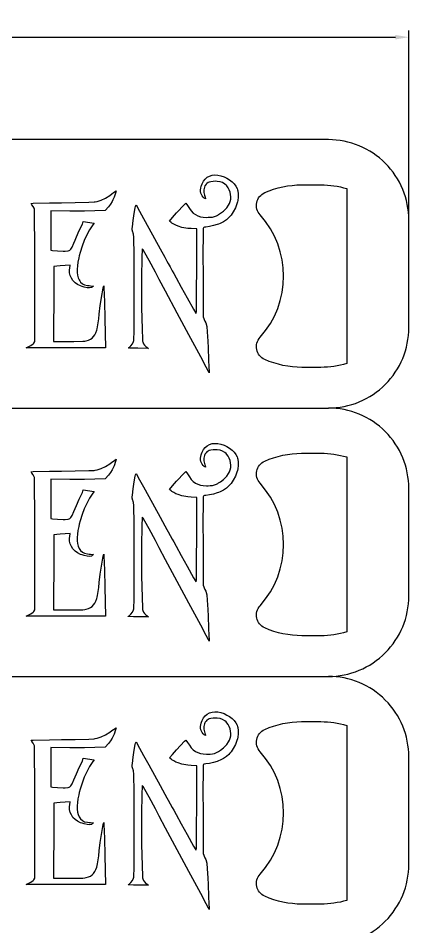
# Model space of a CAD drawing. Header units: millimetres. Extents: x 2045 to 2776, y 1347 to 1669.
# Drawn here: x 2702.7 to 2775.5, y 1500.2 to 1669.5 of the extents above; entities that cross this region are included whole.
import ezdxf

# ---------------------------------------------------------------- set-up
doc = ezdxf.new("R2010")
doc.units = ezdxf.units.MM
doc.styles.get("Standard").update_dxf_attribs({"font": 'arial.ttf'})
doc.dimstyles.new('ISO-25', dxfattribs={"dimtxt": 2.5, "dimasz": 2.5, "dimexe": 1.25, "dimexo": 0.625, "dimtad": 1, "dimtxsty": 'Standard', "dimcen": 2.5, "dimadec": 0, "dimazin": 0, "dimtfac": 1, "dimtmove": 0, "dimatfit": 3, "dimfxl": 1, "dimarcsym": 0})

# ---------------------------------------------------------------- blocks, each defined once
blk = doc.blocks.new('*D8')
at = {"color": 0, "lineweight": -2, "transparency": 16777216}
for p, q in [((2075.52, 1622.46), (2075.52, 1667.18)), ((2078.02, 1665.93), (2773.02, 1665.93)), ((2775.52, 1622.46), (2775.52, 1667.18))]:
    blk.add_line(p, q, dxfattribs=at)
at = {"color": 0, "transparency": 16777216}
for points in [[(2078.02, 1666.35), (2078.02, 1665.51), (2075.52, 1665.93)], [(2773.02, 1666.35), (2773.02, 1665.51), (2775.52, 1665.93)]]:
    blk.add_solid(points, dxfattribs=at)
at = {"layer": 'Defpoints', "color": 0, "transparency": 16777216}
for p in [(2775.52, 1665.93), (2075.52, 1621.84), (2775.52, 1621.84)]:
    blk.add_point(p, dxfattribs=at)
at = {"color": 0, "transparency": 16777216, "insert": (2425.52, 1667.83), "char_height": 2.5, "attachment_point": 5}
blk.add_mtext('700', dxfattribs=at)

msp = doc.modelspace()

# ---------------------------------------------------------------- linework, layer by layer
for points in [[(2635.523, 1636.839), (2635.523, 1606.839, 0.4142136), (2645.523, 1596.839), (2760.523, 1596.839, 0.4142136), (2775.523, 1611.839), (2775.523, 1631.839, 0.4142136), (2760.523, 1646.839), (2645.523, 1646.839, 0.4142136)], [(2748.681, 1636.967, -0.103744), (2755.507, 1638.421), (2759.133, 1638.421, -0.0721424), (2763.963, 1637.721), (2763.963, 1605.122, -0.0721424), (2759.133, 1604.421), (2755.612, 1604.421, -0.105307), (2748.681, 1605.875, -0.5108143), (2747.798, 1610.023, 0.3848974), (2747.798, 1632.819, -0.5108143), (2748.681, 1636.967)], [(2748.681, 1586.967, -0.103744), (2755.507, 1588.421), (2759.133, 1588.421, -0.0721424), (2763.963, 1587.721), (2763.963, 1555.122, -0.0721424), (2759.133, 1554.421), (2755.612, 1554.421, -0.105307), (2748.681, 1555.875, -0.5108143), (2747.798, 1560.023, 0.3848974), (2747.798, 1582.819, -0.5108143), (2748.681, 1586.967)], [(2748.681, 1536.967, -0.103744), (2755.507, 1538.421), (2759.133, 1538.421, -0.0721424), (2763.963, 1537.721), (2763.963, 1505.122, -0.0721424), (2759.133, 1504.421), (2755.612, 1504.421, -0.105307), (2748.681, 1505.875, -0.5108143), (2747.798, 1510.023, 0.3848974), (2747.798, 1532.819, -0.5108143), (2748.681, 1536.967)]]:
    msp.add_lwpolyline(points, format="xyb", close=True)
for points in [[(2735.988, 1630.205), (2734.942, 1630.267), (2734.338, 1630.313), (2733.238, 1630.499), (2732.518, 1630.716), (2732.092, 1630.886), (2731.697, 1631.088), (2731.356, 1631.313), (2731.201, 1631.436), (2730.922, 1631.669), (2731.487, 1632.327), (2732.254, 1633.195), (2733.711, 1634.775), (2733.951, 1634.991), (2734.261, 1634.558), (2734.617, 1634.016), (2734.973, 1633.551), (2735.345, 1633.164), (2735.748, 1632.869), (2736.189, 1632.645), (2736.67, 1632.49), (2737.212, 1632.397), (2737.816, 1632.366), (2738.149, 1632.374), (2738.474, 1632.389), (2738.939, 1632.428), (2739.288, 1632.513), (2739.652, 1632.668), (2739.9, 1632.784), (2740.078, 1632.885), (2740.442, 1633.117), (2740.969, 1633.528), (2741.581, 1634.155), (2741.937, 1634.651), (2742.115, 1634.976), (2742.177, 1635.131), (2742.247, 1635.333), (2742.332, 1635.751), (2742.348, 1636.193), (2742.309, 1636.642), (2742.208, 1637.076), (2742.053, 1637.494), (2741.852, 1637.873), (2741.604, 1638.207), (2741.457, 1638.354), (2741.232, 1638.547), (2740.814, 1638.834), (2740.365, 1638.997), (2739.815, 1639.074), (2739.474, 1639.082), (2739.079, 1639.074), (2738.598, 1639.012), (2738.327, 1638.942), (2738.095, 1638.834), (2737.893, 1638.695), (2737.731, 1638.524), (2737.591, 1638.323), (2737.529, 1638.207), (2737.444, 1637.997), (2737.344, 1637.517), (2737.328, 1636.998), (2737.413, 1636.502), (2737.491, 1636.286), (2737.553, 1636.123), (2737.621, 1635.827), (2737.365, 1635.962), (2737.173, 1636.154), (2736.995, 1636.386), (2736.856, 1636.634), (2736.77, 1636.897), (2736.716, 1637.184), (2736.716, 1637.494), (2736.755, 1637.812), (2736.84, 1638.152), (2736.902, 1638.323), (2737.01, 1638.609), (2737.274, 1639.097), (2737.591, 1639.508), (2737.955, 1639.825), (2738.374, 1640.058), (2738.846, 1640.205), (2739.358, 1640.259), (2739.915, 1640.228), (2740.504, 1640.104), (2741.077, 1639.911), (2741.612, 1639.655), (2742.115, 1639.345), (2742.572, 1638.997), (2742.959, 1638.602), (2743.285, 1638.176), (2743.533, 1637.734), (2743.618, 1637.502), (2743.672, 1637.308), (2743.726, 1636.766), (2743.719, 1636.138), (2743.641, 1635.503), (2743.579, 1635.232), (2743.486, 1634.883), (2743.192, 1634.148), (2742.812, 1633.419), (2742.394, 1632.784), (2742.185, 1632.536), (2741.983, 1632.32), (2741.511, 1631.909), (2740.969, 1631.545), (2740.38, 1631.235), (2740.07, 1631.111), (2739.83, 1631.018), (2739.125, 1630.825), (2738.351, 1630.646), (2737.708, 1630.53), (2737.43, 1630.519), (2737.328, 1630.491), (2737.258, 1630.422), (2737.212, 1630.298), (2737.196, 1630.205), (2737.173, 1629.632), (2737.158, 1625.085), (2737.165, 1621.854), (2737.196, 1613.822), (2737.522, 1613.047), (2737.661, 1612.714), (2737.847, 1612.04), (2737.963, 1611.025), (2738.056, 1609.329), (2738.11, 1608.059), (2738.203, 1605.836), (2738.265, 1604.449), (2738.304, 1603.643), (2738.289, 1603.419), (2738.157, 1603.651), (2737.754, 1604.457), (2736.755, 1606.378), (2734.532, 1610.475), (2732.324, 1614.519), (2730.147, 1618.586), (2729.016, 1620.793), (2728.304, 1622.164), (2727.157, 1624.333), (2726.352, 1625.766), (2725.988, 1626.339), (2725.848, 1626.502), (2725.817, 1626.502), (2725.794, 1626.363), (2725.755, 1624.968), (2725.693, 1621.111), (2725.678, 1617.695), (2725.693, 1615.572), (2725.794, 1611.529), (2725.872, 1609.647), (2725.902, 1609.329), (2725.949, 1609.151), (2726.081, 1608.826), (2726.267, 1608.547), (2726.53, 1608.291), (2726.693, 1608.175), (2727.01, 1607.958), (2725.035, 1607.966), (2724.206, 1607.973), (2723.447, 1608.004), (2723.229, 1608.034), (2723.246, 1608.043), (2723.246, 1608.043), (2723.261, 1608.051), (2723.408, 1608.128), (2723.718, 1608.423), (2724.005, 1608.818), (2724.214, 1609.252), (2724.268, 1609.453), (2724.291, 1609.67), (2724.33, 1611.033), (2724.353, 1615.084), (2724.346, 1619.585), (2724.33, 1625.286), (2724.276, 1628.663), (2724.222, 1629.26), (2724.175, 1629.43), (2724.152, 1629.484), (2724.074, 1629.624), (2723.989, 1630.027), (2723.981, 1630.282), (2723.997, 1630.608), (2724.129, 1631.777), (2724.33, 1633.11), (2724.524, 1634.155), (2724.593, 1634.38), (2724.71, 1634.674), (2725.345, 1633.489), (2726.081, 1632.141), (2727.049, 1630.375), (2728.11, 1628.439), (2729.164, 1626.502), (2730.023, 1624.922), (2730.418, 1624.225), (2730.674, 1623.791), (2731.046, 1623.117), (2731.425, 1622.412), (2731.704, 1621.901), (2732.146, 1621.095), (2733.075, 1619.383), (2734.183, 1617.362), (2735.391, 1615.239), (2735.841, 1614.511), (2735.91, 1614.449), (2735.941, 1614.891), (2735.98, 1619.174), (2735.988, 1622.327), (2735.988, 1630.205)], [(2718.691, 1619.229), (2718.753, 1617.997), (2718.784, 1616.626), (2718.846, 1613.543), (2718.908, 1610.747), (2718.977, 1608.059), (2704.182, 1608.059), (2704.802, 1608.368), (2705.058, 1608.516), (2705.507, 1608.833), (2705.623, 1608.957), (2705.825, 1609.236), (2705.817, 1621.459), (2705.809, 1626.37), (2705.77, 1633.148), (2705.747, 1633.931), (2705.701, 1634.047), (2705.507, 1634.38), (2705.275, 1634.69), (2705.118, 1634.966), (2705.491, 1634.992), (2708.559, 1635.054), (2710.798, 1635.085), (2713.346, 1635.116), (2715.887, 1635.178), (2716.871, 1635.232), (2717.095, 1635.263), (2717.428, 1635.325), (2718.172, 1635.581), (2718.977, 1635.968), (2719.799, 1636.464), (2720.201, 1636.75), (2720.496, 1636.967), (2720.993, 1637.295), (2720.883, 1636.866), (2720.604, 1636.1), (2720.372, 1635.604), (2720.24, 1635.333), (2719.938, 1634.852), (2719.527, 1634.333), (2718.923, 1633.667), (2715.097, 1633.512), (2712.331, 1633.543), (2708.776, 1633.574), (2708.776, 1626.285), (2708.799, 1626.262), (2709.101, 1626.208), (2710.062, 1626.13), (2711.123, 1626.084), (2711.495, 1626.076), (2712.014, 1626.138), (2712.192, 1626.208), (2712.331, 1626.278), (2712.54, 1626.44), (2712.75, 1626.812), (2713.075, 1627.548), (2713.323, 1628.137), (2713.563, 1628.71), (2714.097, 1629.895), (2714.678, 1631.08), (2714.818, 1631.606), (2716.871, 1631.304), (2716.615, 1630.979), (2716.011, 1630.05), (2715.484, 1629.082), (2715.019, 1628.067), (2714.616, 1626.982), (2714.26, 1625.821), (2714.097, 1625.193), (2714.004, 1624.798), (2713.857, 1624.047), (2713.764, 1623.349), (2713.726, 1622.707), (2713.741, 1622.118), (2713.803, 1621.583), (2713.919, 1621.111), (2714.09, 1620.7), (2714.198, 1620.514), (2714.338, 1620.305), (2714.678, 1619.988), (2715.097, 1619.779), (2715.623, 1619.662), (2715.949, 1619.639), (2716.22, 1619.616), (2716.725, 1619.558), (2716.535, 1619.355), (2716.359, 1619.267), (2716.034, 1619.205), (2715.592, 1619.244), (2715.019, 1619.376), (2714.671, 1619.476), (2714.361, 1619.585), (2713.795, 1619.856), (2713.323, 1620.189), (2712.928, 1620.584), (2712.626, 1621.026), (2712.416, 1621.521), (2712.3, 1622.048), (2712.293, 1622.614), (2712.331, 1622.908), (2712.424, 1623.481), (2711.448, 1623.411), (2710.565, 1623.349), (2709.914, 1623.295), (2709.357, 1623.233), (2709.334, 1616.951), (2709.318, 1611.924), (2709.31, 1609.972), (2709.31, 1609.267), (2711.967, 1609.244), (2713.059, 1609.236), (2714.779, 1609.275), (2715.135, 1609.314), (2715.376, 1609.36), (2715.802, 1609.484), (2716.173, 1609.654), (2716.499, 1609.879), (2716.77, 1610.15), (2717.002, 1610.475), (2717.196, 1610.87), (2717.359, 1611.335), (2717.428, 1611.599), (2717.506, 1611.947), (2717.723, 1613.434), (2717.831, 1614.333), (2718.025, 1615.913), (2718.366, 1618.144), (2718.559, 1619.229), (2718.659, 1619.616), (2718.691, 1619.229)], [(2735.988, 1580.205), (2734.942, 1580.267), (2734.338, 1580.313), (2733.238, 1580.499), (2732.518, 1580.716), (2732.092, 1580.886), (2731.697, 1581.088), (2731.356, 1581.313), (2731.201, 1581.436), (2730.922, 1581.669), (2731.487, 1582.327), (2732.254, 1583.195), (2733.711, 1584.775), (2733.951, 1584.991), (2734.261, 1584.558), (2734.617, 1584.016), (2734.973, 1583.551), (2735.345, 1583.164), (2735.748, 1582.869), (2736.189, 1582.645), (2736.67, 1582.49), (2737.212, 1582.397), (2737.816, 1582.366), (2738.149, 1582.374), (2738.474, 1582.389), (2738.939, 1582.428), (2739.288, 1582.513), (2739.652, 1582.668), (2739.9, 1582.784), (2740.078, 1582.885), (2740.442, 1583.117), (2740.969, 1583.528), (2741.581, 1584.155), (2741.937, 1584.651), (2742.115, 1584.976), (2742.177, 1585.131), (2742.247, 1585.333), (2742.332, 1585.751), (2742.348, 1586.193), (2742.309, 1586.642), (2742.208, 1587.076), (2742.053, 1587.494), (2741.852, 1587.873), (2741.604, 1588.207), (2741.457, 1588.354), (2741.232, 1588.547), (2740.814, 1588.834), (2740.365, 1588.997), (2739.815, 1589.074), (2739.474, 1589.082), (2739.079, 1589.074), (2738.598, 1589.012), (2738.327, 1588.942), (2738.095, 1588.834), (2737.893, 1588.695), (2737.731, 1588.524), (2737.591, 1588.323), (2737.529, 1588.207), (2737.444, 1587.997), (2737.344, 1587.517), (2737.328, 1586.998), (2737.413, 1586.502), (2737.491, 1586.286), (2737.553, 1586.123), (2737.621, 1585.827), (2737.365, 1585.962), (2737.173, 1586.154), (2736.995, 1586.386), (2736.856, 1586.634), (2736.77, 1586.897), (2736.716, 1587.184), (2736.716, 1587.494), (2736.755, 1587.812), (2736.84, 1588.152), (2736.902, 1588.323), (2737.01, 1588.609), (2737.274, 1589.097), (2737.591, 1589.508), (2737.955, 1589.825), (2738.374, 1590.058), (2738.846, 1590.205), (2739.358, 1590.259), (2739.915, 1590.228), (2740.504, 1590.104), (2741.077, 1589.911), (2741.612, 1589.655), (2742.115, 1589.345), (2742.572, 1588.997), (2742.959, 1588.602), (2743.285, 1588.176), (2743.533, 1587.734), (2743.618, 1587.502), (2743.672, 1587.308), (2743.726, 1586.766), (2743.719, 1586.138), (2743.641, 1585.503), (2743.579, 1585.232), (2743.486, 1584.883), (2743.192, 1584.148), (2742.812, 1583.419), (2742.394, 1582.784), (2742.185, 1582.536), (2741.983, 1582.32), (2741.511, 1581.909), (2740.969, 1581.545), (2740.38, 1581.235), (2740.07, 1581.111), (2739.83, 1581.018), (2739.125, 1580.825), (2738.351, 1580.646), (2737.708, 1580.53), (2737.43, 1580.519), (2737.328, 1580.491), (2737.258, 1580.422), (2737.212, 1580.298), (2737.196, 1580.205), (2737.173, 1579.632), (2737.158, 1575.085), (2737.165, 1571.854), (2737.196, 1563.822), (2737.522, 1563.047), (2737.661, 1562.714), (2737.847, 1562.04), (2737.963, 1561.025), (2738.056, 1559.329), (2738.11, 1558.059), (2738.203, 1555.836), (2738.265, 1554.449), (2738.304, 1553.643), (2738.289, 1553.419), (2738.157, 1553.651), (2737.754, 1554.457), (2736.755, 1556.378), (2734.532, 1560.475), (2732.324, 1564.519), (2730.147, 1568.586), (2729.016, 1570.793), (2728.304, 1572.164), (2727.157, 1574.333), (2726.352, 1575.766), (2725.988, 1576.339), (2725.848, 1576.502), (2725.817, 1576.502), (2725.794, 1576.363), (2725.755, 1574.968), (2725.693, 1571.111), (2725.678, 1567.695), (2725.693, 1565.572), (2725.794, 1561.529), (2725.872, 1559.647), (2725.902, 1559.329), (2725.949, 1559.151), (2726.081, 1558.826), (2726.267, 1558.547), (2726.53, 1558.291), (2726.693, 1558.175), (2727.01, 1557.958), (2725.035, 1557.966), (2724.206, 1557.973), (2723.447, 1558.004), (2723.229, 1558.034), (2723.246, 1558.043), (2723.246, 1558.043), (2723.261, 1558.051), (2723.408, 1558.128), (2723.718, 1558.423), (2724.005, 1558.818), (2724.214, 1559.252), (2724.268, 1559.453), (2724.291, 1559.67), (2724.33, 1561.033), (2724.353, 1565.084), (2724.346, 1569.585), (2724.33, 1575.286), (2724.276, 1578.663), (2724.222, 1579.26), (2724.175, 1579.43), (2724.152, 1579.484), (2724.074, 1579.624), (2723.989, 1580.027), (2723.981, 1580.282), (2723.997, 1580.608), (2724.129, 1581.777), (2724.33, 1583.11), (2724.524, 1584.155), (2724.593, 1584.38), (2724.71, 1584.674), (2725.345, 1583.489), (2726.081, 1582.141), (2727.049, 1580.375), (2728.11, 1578.439), (2729.164, 1576.502), (2730.023, 1574.922), (2730.418, 1574.225), (2730.674, 1573.791), (2731.046, 1573.117), (2731.425, 1572.412), (2731.704, 1571.901), (2732.146, 1571.095), (2733.075, 1569.383), (2734.183, 1567.362), (2735.391, 1565.239), (2735.841, 1564.511), (2735.91, 1564.449), (2735.941, 1564.891), (2735.98, 1569.174), (2735.988, 1572.327), (2735.988, 1580.205)], [(2718.691, 1569.229), (2718.753, 1567.997), (2718.784, 1566.626), (2718.846, 1563.543), (2718.908, 1560.747), (2718.977, 1558.059), (2704.182, 1558.059), (2704.802, 1558.368), (2705.058, 1558.516), (2705.507, 1558.833), (2705.623, 1558.957), (2705.825, 1559.236), (2705.817, 1571.459), (2705.809, 1576.37), (2705.77, 1583.148), (2705.747, 1583.931), (2705.701, 1584.047), (2705.507, 1584.38), (2705.275, 1584.69), (2705.118, 1584.966), (2705.491, 1584.992), (2708.559, 1585.054), (2710.798, 1585.085), (2713.346, 1585.116), (2715.887, 1585.178), (2716.871, 1585.232), (2717.095, 1585.263), (2717.428, 1585.325), (2718.172, 1585.581), (2718.977, 1585.968), (2719.799, 1586.464), (2720.201, 1586.75), (2720.496, 1586.967), (2720.993, 1587.295), (2720.883, 1586.866), (2720.604, 1586.1), (2720.372, 1585.604), (2720.24, 1585.333), (2719.938, 1584.852), (2719.527, 1584.333), (2718.923, 1583.667), (2715.097, 1583.512), (2712.331, 1583.543), (2708.776, 1583.574), (2708.776, 1576.285), (2708.799, 1576.262), (2709.101, 1576.208), (2710.062, 1576.13), (2711.123, 1576.084), (2711.495, 1576.076), (2712.014, 1576.138), (2712.192, 1576.208), (2712.331, 1576.278), (2712.54, 1576.44), (2712.75, 1576.812), (2713.075, 1577.548), (2713.323, 1578.137), (2713.563, 1578.71), (2714.097, 1579.895), (2714.678, 1581.08), (2714.818, 1581.606), (2716.871, 1581.304), (2716.615, 1580.979), (2716.011, 1580.05), (2715.484, 1579.082), (2715.019, 1578.067), (2714.616, 1576.982), (2714.26, 1575.821), (2714.097, 1575.193), (2714.004, 1574.798), (2713.857, 1574.047), (2713.764, 1573.349), (2713.726, 1572.707), (2713.741, 1572.118), (2713.803, 1571.583), (2713.919, 1571.111), (2714.09, 1570.7), (2714.198, 1570.514), (2714.338, 1570.305), (2714.678, 1569.988), (2715.097, 1569.779), (2715.623, 1569.662), (2715.949, 1569.639), (2716.22, 1569.616), (2716.725, 1569.558), (2716.535, 1569.355), (2716.359, 1569.267), (2716.034, 1569.205), (2715.592, 1569.244), (2715.019, 1569.376), (2714.671, 1569.476), (2714.361, 1569.585), (2713.795, 1569.856), (2713.323, 1570.189), (2712.928, 1570.584), (2712.626, 1571.026), (2712.416, 1571.521), (2712.3, 1572.048), (2712.293, 1572.614), (2712.331, 1572.908), (2712.424, 1573.481), (2711.448, 1573.411), (2710.565, 1573.349), (2709.914, 1573.295), (2709.357, 1573.233), (2709.334, 1566.951), (2709.318, 1561.924), (2709.31, 1559.972), (2709.31, 1559.267), (2711.967, 1559.244), (2713.059, 1559.236), (2714.779, 1559.275), (2715.135, 1559.314), (2715.376, 1559.36), (2715.802, 1559.484), (2716.173, 1559.654), (2716.499, 1559.879), (2716.77, 1560.15), (2717.002, 1560.475), (2717.196, 1560.87), (2717.359, 1561.335), (2717.428, 1561.599), (2717.506, 1561.947), (2717.723, 1563.434), (2717.831, 1564.333), (2718.025, 1565.913), (2718.366, 1568.144), (2718.559, 1569.229), (2718.659, 1569.616), (2718.691, 1569.229)], [(2735.988, 1530.205), (2734.942, 1530.267), (2734.338, 1530.313), (2733.238, 1530.499), (2732.518, 1530.716), (2732.092, 1530.886), (2731.697, 1531.088), (2731.356, 1531.313), (2731.201, 1531.436), (2730.922, 1531.669), (2731.487, 1532.327), (2732.254, 1533.195), (2733.711, 1534.775), (2733.951, 1534.991), (2734.261, 1534.558), (2734.617, 1534.016), (2734.973, 1533.551), (2735.345, 1533.164), (2735.748, 1532.869), (2736.189, 1532.645), (2736.67, 1532.49), (2737.212, 1532.397), (2737.816, 1532.366), (2738.149, 1532.374), (2738.474, 1532.389), (2738.939, 1532.428), (2739.288, 1532.513), (2739.652, 1532.668), (2739.9, 1532.784), (2740.078, 1532.885), (2740.442, 1533.117), (2740.969, 1533.528), (2741.581, 1534.155), (2741.937, 1534.651), (2742.115, 1534.976), (2742.177, 1535.131), (2742.247, 1535.333), (2742.332, 1535.751), (2742.348, 1536.193), (2742.309, 1536.642), (2742.208, 1537.076), (2742.053, 1537.494), (2741.852, 1537.873), (2741.604, 1538.207), (2741.457, 1538.354), (2741.232, 1538.547), (2740.814, 1538.834), (2740.365, 1538.997), (2739.815, 1539.074), (2739.474, 1539.082), (2739.079, 1539.074), (2738.598, 1539.012), (2738.327, 1538.942), (2738.095, 1538.834), (2737.893, 1538.695), (2737.731, 1538.524), (2737.591, 1538.323), (2737.529, 1538.207), (2737.444, 1537.997), (2737.344, 1537.517), (2737.328, 1536.998), (2737.413, 1536.502), (2737.491, 1536.286), (2737.553, 1536.123), (2737.621, 1535.827), (2737.365, 1535.962), (2737.173, 1536.154), (2736.995, 1536.386), (2736.856, 1536.634), (2736.77, 1536.897), (2736.716, 1537.184), (2736.716, 1537.494), (2736.755, 1537.812), (2736.84, 1538.152), (2736.902, 1538.323), (2737.01, 1538.609), (2737.274, 1539.097), (2737.591, 1539.508), (2737.955, 1539.825), (2738.374, 1540.058), (2738.846, 1540.205), (2739.358, 1540.259), (2739.915, 1540.228), (2740.504, 1540.104), (2741.077, 1539.911), (2741.612, 1539.655), (2742.115, 1539.345), (2742.572, 1538.997), (2742.959, 1538.602), (2743.285, 1538.176), (2743.533, 1537.734), (2743.618, 1537.502), (2743.672, 1537.308), (2743.726, 1536.766), (2743.719, 1536.138), (2743.641, 1535.503), (2743.579, 1535.232), (2743.486, 1534.883), (2743.192, 1534.148), (2742.812, 1533.419), (2742.394, 1532.784), (2742.185, 1532.536), (2741.983, 1532.32), (2741.511, 1531.909), (2740.969, 1531.545), (2740.38, 1531.235), (2740.07, 1531.111), (2739.83, 1531.018), (2739.125, 1530.825), (2738.351, 1530.646), (2737.708, 1530.53), (2737.43, 1530.519), (2737.328, 1530.491), (2737.258, 1530.422), (2737.212, 1530.298), (2737.196, 1530.205), (2737.173, 1529.632), (2737.158, 1525.085), (2737.165, 1521.854), (2737.196, 1513.822), (2737.522, 1513.047), (2737.661, 1512.714), (2737.847, 1512.04), (2737.963, 1511.025), (2738.056, 1509.329), (2738.11, 1508.059), (2738.203, 1505.836), (2738.265, 1504.449), (2738.304, 1503.643), (2738.289, 1503.419), (2738.157, 1503.651), (2737.754, 1504.457), (2736.755, 1506.378), (2734.532, 1510.475), (2732.324, 1514.519), (2730.147, 1518.586), (2729.016, 1520.793), (2728.304, 1522.164), (2727.157, 1524.333), (2726.352, 1525.766), (2725.988, 1526.339), (2725.848, 1526.502), (2725.817, 1526.502), (2725.794, 1526.363), (2725.755, 1524.968), (2725.693, 1521.111), (2725.678, 1517.695), (2725.693, 1515.572), (2725.794, 1511.529), (2725.872, 1509.647), (2725.902, 1509.329), (2725.949, 1509.151), (2726.081, 1508.826), (2726.267, 1508.547), (2726.53, 1508.291), (2726.693, 1508.175), (2727.01, 1507.958), (2725.035, 1507.966), (2724.206, 1507.973), (2723.447, 1508.004), (2723.229, 1508.034), (2723.246, 1508.043), (2723.246, 1508.043), (2723.261, 1508.051), (2723.408, 1508.128), (2723.718, 1508.423), (2724.005, 1508.818), (2724.214, 1509.252), (2724.268, 1509.453), (2724.291, 1509.67), (2724.33, 1511.033), (2724.353, 1515.084), (2724.346, 1519.585), (2724.33, 1525.286), (2724.276, 1528.663), (2724.222, 1529.26), (2724.175, 1529.43), (2724.152, 1529.484), (2724.074, 1529.624), (2723.989, 1530.027), (2723.981, 1530.282), (2723.997, 1530.608), (2724.129, 1531.777), (2724.33, 1533.11), (2724.524, 1534.155), (2724.593, 1534.38), (2724.71, 1534.674), (2725.345, 1533.489), (2726.081, 1532.141), (2727.049, 1530.375), (2728.11, 1528.439), (2729.164, 1526.502), (2730.023, 1524.922), (2730.418, 1524.225), (2730.674, 1523.791), (2731.046, 1523.117), (2731.425, 1522.412), (2731.704, 1521.901), (2732.146, 1521.095), (2733.075, 1519.383), (2734.183, 1517.362), (2735.391, 1515.239), (2735.841, 1514.511), (2735.91, 1514.449), (2735.941, 1514.891), (2735.98, 1519.174), (2735.988, 1522.327), (2735.988, 1530.205)], [(2718.691, 1519.229), (2718.753, 1517.997), (2718.784, 1516.626), (2718.846, 1513.543), (2718.908, 1510.747), (2718.977, 1508.059), (2704.182, 1508.059), (2704.802, 1508.368), (2705.058, 1508.516), (2705.507, 1508.833), (2705.623, 1508.957), (2705.825, 1509.236), (2705.817, 1521.459), (2705.809, 1526.37), (2705.77, 1533.148), (2705.747, 1533.931), (2705.701, 1534.047), (2705.507, 1534.38), (2705.275, 1534.69), (2705.118, 1534.966), (2705.491, 1534.992), (2708.559, 1535.054), (2710.798, 1535.085), (2713.346, 1535.116), (2715.887, 1535.178), (2716.871, 1535.232), (2717.095, 1535.263), (2717.428, 1535.325), (2718.172, 1535.581), (2718.977, 1535.968), (2719.799, 1536.464), (2720.201, 1536.75), (2720.496, 1536.967), (2720.993, 1537.295), (2720.883, 1536.866), (2720.604, 1536.1), (2720.372, 1535.604), (2720.24, 1535.333), (2719.938, 1534.852), (2719.527, 1534.333), (2718.923, 1533.667), (2715.097, 1533.512), (2712.331, 1533.543), (2708.776, 1533.574), (2708.776, 1526.285), (2708.799, 1526.262), (2709.101, 1526.208), (2710.062, 1526.13), (2711.123, 1526.084), (2711.495, 1526.076), (2712.014, 1526.138), (2712.192, 1526.208), (2712.331, 1526.278), (2712.54, 1526.44), (2712.75, 1526.812), (2713.075, 1527.548), (2713.323, 1528.137), (2713.563, 1528.71), (2714.097, 1529.895), (2714.678, 1531.08), (2714.818, 1531.606), (2716.871, 1531.304), (2716.615, 1530.979), (2716.011, 1530.05), (2715.484, 1529.082), (2715.019, 1528.067), (2714.616, 1526.982), (2714.26, 1525.821), (2714.097, 1525.193), (2714.004, 1524.798), (2713.857, 1524.047), (2713.764, 1523.349), (2713.726, 1522.707), (2713.741, 1522.118), (2713.803, 1521.583), (2713.919, 1521.111), (2714.09, 1520.7), (2714.198, 1520.514), (2714.338, 1520.305), (2714.678, 1519.988), (2715.097, 1519.779), (2715.623, 1519.662), (2715.949, 1519.639), (2716.22, 1519.616), (2716.725, 1519.558), (2716.535, 1519.355), (2716.359, 1519.267), (2716.034, 1519.205), (2715.592, 1519.244), (2715.019, 1519.376), (2714.671, 1519.476), (2714.361, 1519.585), (2713.795, 1519.856), (2713.323, 1520.189), (2712.928, 1520.584), (2712.626, 1521.026), (2712.416, 1521.521), (2712.3, 1522.048), (2712.293, 1522.614), (2712.331, 1522.908), (2712.424, 1523.481), (2711.448, 1523.411), (2710.565, 1523.349), (2709.914, 1523.295), (2709.357, 1523.233), (2709.334, 1516.951), (2709.318, 1511.924), (2709.31, 1509.972), (2709.31, 1509.267), (2711.967, 1509.244), (2713.059, 1509.236), (2714.779, 1509.275), (2715.135, 1509.314), (2715.376, 1509.36), (2715.802, 1509.484), (2716.173, 1509.654), (2716.499, 1509.879), (2716.77, 1510.15), (2717.002, 1510.475), (2717.196, 1510.87), (2717.359, 1511.335), (2717.428, 1511.599), (2717.506, 1511.947), (2717.723, 1513.434), (2717.831, 1514.333), (2718.025, 1515.913), (2718.366, 1518.144), (2718.559, 1519.229), (2718.659, 1519.616), (2718.691, 1519.229)]]:
    msp.add_lwpolyline(points, close=True)
for points in [[(2645.523, 1596.839, 0.4142136), (2635.523, 1586.839), (2635.523, 1556.839, 0.4142136), (2645.523, 1546.839), (2760.523, 1546.839, 0.4142136), (2775.523, 1561.839), (2775.523, 1581.839, 0.4142136), (2760.523, 1596.839)], [(2645.523, 1546.839, 0.4142136), (2635.523, 1536.839), (2635.523, 1506.839, 0.4142136), (2645.523, 1496.839), (2760.523, 1496.839, 0.4142136), (2775.523, 1511.839), (2775.523, 1531.839, 0.4142136), (2760.523, 1546.839)]]:
    msp.add_lwpolyline(points, format="xyb")

# ---------------------------------------------------------------- dimensions: what is measured, and where the dimension line sits
dim = msp.add_linear_dim(base=(2775.523, 1665.93), p1=(2075.523, 1621.839), p2=(2775.523, 1621.839), dimstyle='ISO-25')
dim.commit()
dim.dimension.update_dxf_attribs({"geometry": '*D8', "text_midpoint": (2425.523, 1667.831)})

doc.saveas('drawing.dxf')
